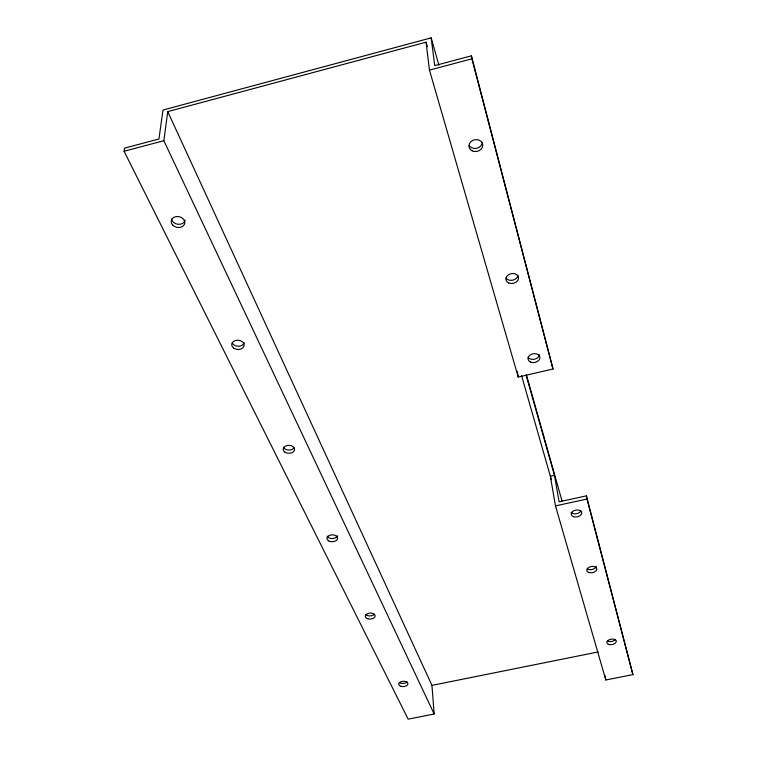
<?xml version="1.0" encoding="UTF-8"?>
<svg xmlns="http://www.w3.org/2000/svg" width="757" height="757" viewBox="0 0 757 757"><rect width="100%" height="100%" fill="white"/><g stroke="black" fill="none" stroke-linecap="round" stroke-linejoin="round"><path stroke-width="1.14" d="M438.89 65.159L431.178 37.85L162.973 110.039L158.951 138.985L124.612 148.126L124.082 151.277L408.146 719.15L434.158 714.002L163.843 140.707L167.742 111.62L426.059 42.174L427.355 46.707M426.059 42.174L429.465 70.108L518.223 377.052L553.007 369L471.412 55.829L434.717 65.594L431.178 37.85M124.082 151.277L163.843 140.707M429.465 70.108L471.904 58.828L471.412 55.829M554.465 475.33L550.358 476.238L555.477 505.894L605.818 679.994L632.918 674.619L586.391 495.863L559.111 501.796L554.465 475.33L526.266 375.633M555.477 505.894L587.006 499.043L632.918 674.619M167.742 111.62L431.954 685.378L598.229 651.938M521.516 375.519L551.333 479.626M526.352 374.696L562.044 501.011M471.904 58.828L553.007 369M586.391 495.863L587.006 499.043M604.975 675.424L605.818 679.994M517.296 371.318L518.223 377.052M431.954 685.378L434.158 714.002M615.365 639.324A4.76 2.754 -9.5 0 1 607.313 640.961M596.213 566.245A5.072 3.142 -9.7 0 1 592.684 569.34A5.072 3.142 -9.7 0 1 587.337 568.886M580.827 511.022A5.327 3.463 -9.9 0 1 576.096 513.776A5.327 3.463 -9.9 0 1 571.09 512.271M539.363 354.721A6.009 4.419 -10.6 0 1 534.574 359.187A6.009 4.419 -10.6 0 1 528.074 357.351M517.977 275.151A6.359 4.958 -11 0 1 512.981 280.128A6.359 4.958 -11 0 1 506.054 278.037M482.266 142.316A6.945 5.924 -12.1 0 1 476.929 148.202A6.945 5.924 -12.1 0 1 469.293 145.647M374.412 614.239A4.939 3.009 -2.9 0 1 365.877 614.627M407.143 681.981A4.627 2.649 -3.8 0 1 399.147 682.36M337.385 535.757A5.299 3.454 -1.4 0 1 332.446 538.52A5.299 3.454 -1.4 0 1 327.166 536.193M294.038 447.87A5.715 3.984 0.8 0 1 288.549 450.037A5.715 3.984 0.8 0 1 283.515 447.321M244.218 342.599A6.226 4.646 4.5 0 1 238.673 346.242A6.226 4.646 4.5 0 1 232.276 343.016M185.105 220.05A6.86 5.45 11.1 0 1 178.311 224.29A6.86 5.45 11.1 0 1 171.602 219.028M472.169 150.832A6.964 5.924 -12 0 0 482.767 145.401A6.964 5.924 -12 0 0 472.623 140.48A6.964 5.924 -12 0 0 472.169 150.832M508.742 282.957A6.378 4.958 -11 0 0 518.526 278.33A6.378 4.958 -11 0 0 509.357 274.271A6.378 4.958 -11 0 0 508.742 282.957M530.638 362.092A6.018 4.419 -10.6 0 0 539.94 357.919A6.018 4.419 -10.6 0 0 531.348 354.333A6.018 4.419 -10.6 0 0 530.638 362.092M573.409 516.643A5.337 3.463 -9.9 0 0 581.726 513.274A5.337 3.463 -9.9 0 0 574.241 510.54A5.337 3.463 -9.9 0 0 573.409 516.643M588.861 572.481A5.091 3.142 -9.7 0 0 596.819 569.387A5.091 3.142 -9.7 0 0 589.731 566.936A5.091 3.142 -9.7 0 0 588.861 572.481M608.779 644.434A4.769 2.754 -9.5 0 0 616.264 641.671A4.769 2.754 -9.5 0 0 609.669 639.551A4.769 2.754 -9.5 0 0 608.779 644.434M172.539 224.933A6.879 5.46 11 0 0 184.282 224.602A6.879 5.46 11 0 0 177.176 216.502A6.879 5.46 11 0 0 172.539 224.933M233.922 348.277A6.236 4.646 4.5 0 0 244.057 345.854A6.236 4.646 4.5 0 0 235.768 340.404A6.236 4.646 4.5 0 0 233.922 348.277M285.086 452.279A5.734 3.984 0.8 0 0 294.492 450.141A5.734 3.984 0.8 0 0 287.045 445.532A5.734 3.984 0.8 0 0 285.086 452.279M328.67 540.886A5.308 3.454 -1.4 0 0 337.452 538.975A5.308 3.454 -1.4 0 0 330.695 535.019A5.308 3.454 -1.4 0 0 328.67 540.886M367.836 618.8A4.949 3.009 -2.9 0 0 375.169 615.867A4.949 3.009 -2.9 0 0 367.656 613.586A4.949 3.009 -2.9 0 0 367.836 618.8M401.011 686.344A4.637 2.649 -3.8 0 0 407.947 683.722A4.637 2.649 -3.8 0 0 400.983 681.745A4.637 2.649 -3.8 0 0 401.011 686.344"/></g></svg>
